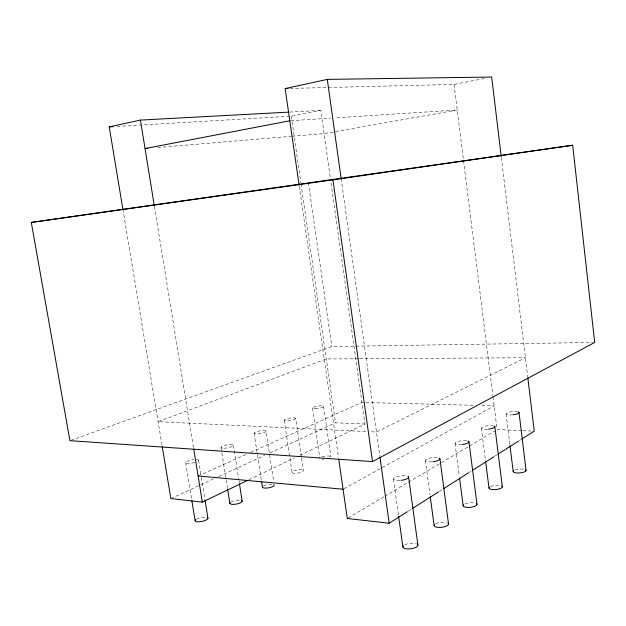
<?xml version="1.0" encoding="UTF-8"?>
<svg xmlns="http://www.w3.org/2000/svg" width="626" height="626" viewBox="0 0 626 626"><rect width="100%" height="100%" fill="white"/><g stroke="black" fill="none" stroke-linecap="round" stroke-linejoin="round"><path stroke-width="0.47" stroke-dasharray="3.13 2.35" d="M408.144 511.184L411.446 509.094M439.468 491.308L442.762 489.211M468.311 472.99L471.613 470.901M494.689 456.252L497.161 454.679M519.416 440.555L521.059 439.507M348.126 517.992L384.114 496.637M384.951 496.136L407.549 482.724M408.387 482.231L494.587 431.071M343.917 488.75L494.141 405.851L479.555 405.468M248.929 479.751L294.635 457.802M299.909 455.274L364.958 424.037L330.489 179.13M170.867 498.57L213.356 479.015M218.662 476.574L264.688 455.392M270.002 452.95L335.497 422.8L364.958 424.037M198.098 475.971L247.067 453.983M250.627 452.387L361.914 402.401L364.825 402.479M70.84 440.336L331.85 346.507L592.744 342.461M117.015 126.421L291.262 116.178L320.817 110.403L330.356 178.167M290.034 88.438L454.038 84.393L485.087 78.328M157.697 147.501L291.004 136.358M291.974 136.28L324.08 133.596L457.238 110.004L334.581 117.891M290.777 120.708L330.692 118.142M289.619 112.077L320.817 110.403M358.502 358.768L326.287 358.972L158.112 421.681L368.675 431.658M359.48 358.761L525.425 357.743L376.469 432.026L369.645 431.705M365.803 402.502L474.696 405.343M521.865 430.618L497.099 429.577L492.928 396.148M522.82 430.657L534.252 431.134M122.907 209.358L162.087 445.61M185.656 462.7L191.556 498.875M198.591 460.321L201.204 476.48M201.353 477.427L204.89 499.282M154.411 206.337L193.583 448.099M220.986 447.433L227.418 487.936M233.388 445.282L238.835 479.962M238.991 480.925L239.288 482.849M254.117 433.239L261.402 480.447M266.019 431.291A6.033 1.409 -9.4 0 1 257.098 433.92A6.033 1.409 -9.4 0 1 257.059 431.463A6.033 1.409 -9.4 0 1 266.019 431.291L273.672 481.347M284.188 420.257L292.029 472.364M295.668 418.473A5.806 1.307 -8.9 0 1 287.224 420.946A5.806 1.307 -8.9 0 1 286.896 418.7A5.806 1.307 -8.9 0 1 295.668 418.473L301.419 457.066M301.56 458.029L303.43 470.572A5.775 1.596 -9.1 0 1 295.081 473.303A5.775 1.596 -9.1 0 1 294.682 470.564A5.775 1.596 -9.1 0 1 303.43 470.572M312.507 408.121L319.909 458.522M299.251 186.141L338.494 457.622M323.579 406.415L330.904 456.792M308.36 182.682L331.85 346.507M291.262 116.178L300.887 182.917M301.012 183.794L335.497 422.8M341.123 178.527L379.888 456.503M393.48 479.086L398.512 515.464M425.398 460.517L430.015 494.963M455.032 443.435L459.273 476.073M481.41 428.098L485.573 460.979M454.038 84.393L492.865 395.64M506.074 413.888L509.987 445.626M501.34 157.4L527.718 376.805M321.85 457.011A5.564 1.495 -8.6 0 1 328.9 456.01A5.564 1.495 -8.6 0 1 330.231 457.723M323.798 459.335A5.564 1.495 -8.6 0 1 322.054 459.335M263.601 485.846A5.994 1.714 -9.7 0 1 272.177 484.219M230.939 502.06A6.252 1.839 -10.4 0 1 240.149 500.197M196.321 459.476A6.581 1.628 -10.5 0 1 197.041 461.675M194.843 462.489A6.581 1.628 -10.5 0 1 185.656 462.716A6.581 1.628 -10.5 0 1 193.911 459.562M196.368 519.197A6.534 1.98 -11.1 0 1 206.611 517.334M512.741 414.819A6.51 1.596 -5.8 0 1 506.575 413.183A6.51 1.596 -5.8 0 1 517.295 411.697M514.932 470.063A6.463 1.941 -5.2 0 1 524.322 469.289M487.677 429.217A6.753 1.737 -6 0 1 481.989 427.331A6.753 1.737 -6 0 1 492.818 425.727M490.291 486.676A6.706 2.105 -5.5 0 1 500.941 485.706M461.863 444.538A7.019 1.894 -6.4 0 1 455.603 442.535A7.019 1.894 -6.4 0 1 466.996 440.782M464.899 504A6.964 2.301 -5.9 0 1 474.993 502.983M431.799 461.847A7.316 2.074 -6.8 0 1 426.322 459.367A7.316 2.074 -6.8 0 1 438.349 457.762M435.743 523.759A7.254 2.52 -6.5 0 1 446.933 522.655M399.92 480.463A7.645 2.277 -7.3 0 1 394.411 477.732A7.645 2.277 -7.3 0 1 406.79 475.885M404.709 544.855A7.582 2.762 -7.1 0 1 416.368 543.728M315.222 408.739A5.603 1.221 -8.5 0 0 323.587 406.501A5.603 1.221 -8.5 0 0 315.324 406.587A5.603 1.221 -8.5 0 0 315.222 408.739M223.936 448.208A6.291 1.51 -9.9 0 0 233.396 445.391A6.291 1.51 -9.9 0 0 224.241 445.509A6.291 1.51 -9.9 0 0 223.936 448.208"/><path stroke-width="0.94" d="M338.729 459.241L347.289 518.492L389.192 523.219L407.323 511.708M412.268 508.57L438.638 491.825M443.584 488.687L468.311 472.99M472.434 470.376L493.867 456.777M497.983 454.155L518.586 441.08M521.888 438.982L534.252 431.134L527.835 377.775M123.009 209.272L31.3 222.426L69.924 440.665L372.509 461.597L594.7 342.43L572.68 145.248L500.064 155.53M162.244 446.573L170.867 498.57L202.339 502.122L247.168 480.596M122.962 209.694L109.229 126.882L140.427 120.082L288.641 112.132M299.118 185.179L285.151 88.563L327.296 79.385L491.676 77.037L501.238 156.594M289.807 120.771L145.044 148.558L147.963 148.315M501.105 155.467L122.907 209.358M31.3 222.426L332.938 179.858L572.68 145.248M109.229 126.882L113.118 126.648M285.151 88.563L288.077 88.493M198.098 475.971L343.056 489.219M191.869 500.777L195.132 520.769M205.038 500.237L207.957 518.289M140.427 120.082L154.34 205.946M193.731 449.006L202.339 502.122M227.567 488.906L229.867 503.367M239.445 483.812L242.168 501.144M261.551 481.41L262.443 487.185M327.296 79.385L341.186 178.981M380.021 457.465L389.192 523.219M332.938 179.858L372.509 461.597M398.645 516.427L402.878 547.061M408.622 477.012L417.886 545.019M430.273 496.88L434.115 525.59M439.929 458.819L448.537 523.985M459.523 477.99L463.146 505.824M468.96 441.792L476.981 504.266M485.69 461.949L489 488.061M494.845 426.752L502.349 486.848M509.987 445.626L513.195 471.597M519.024 412.565L526.067 470.392M273.859 484.649A5.994 1.714 -9.7 0 1 268.804 487.795A5.994 1.714 -9.7 0 1 262.56 486.676M241.667 500.589A6.252 1.839 -10.4 0 1 236.518 504.047A6.252 1.839 -10.4 0 1 230.047 502.811M207.519 517.671A6.534 1.98 -11.1 0 1 201.384 521.513A6.534 1.98 -11.1 0 1 195.68 519.69M518.125 411.892A6.51 1.596 -5.8 0 1 513.203 414.764M525.566 469.758A6.463 1.941 -5.2 0 1 519.643 472.951A6.463 1.941 -5.2 0 1 513.688 470.744M493.977 426.001A6.753 1.737 -6 0 1 488.648 429.123M501.692 486.026A6.706 2.105 -5.5 0 1 496.246 489.524A6.706 2.105 -5.5 0 1 489.258 487.443M467.912 441.009A7.019 1.894 -6.4 0 1 462.364 444.491M476.386 503.531A6.964 2.301 -5.9 0 1 470.243 507.35A6.964 2.301 -5.9 0 1 463.616 504.814M439.178 458.044A7.316 2.074 -6.8 0 1 432.84 461.753M447.981 523.164A7.254 2.52 -6.5 0 1 441.573 527.311A7.254 2.52 -6.5 0 1 434.507 524.658M407.956 476.3A7.645 2.277 -7.3 0 1 401 480.361M417.206 544.143A7.582 2.762 -7.1 0 1 410.679 548.806A7.582 2.762 -7.1 0 1 403.347 545.841"/></g></svg>
